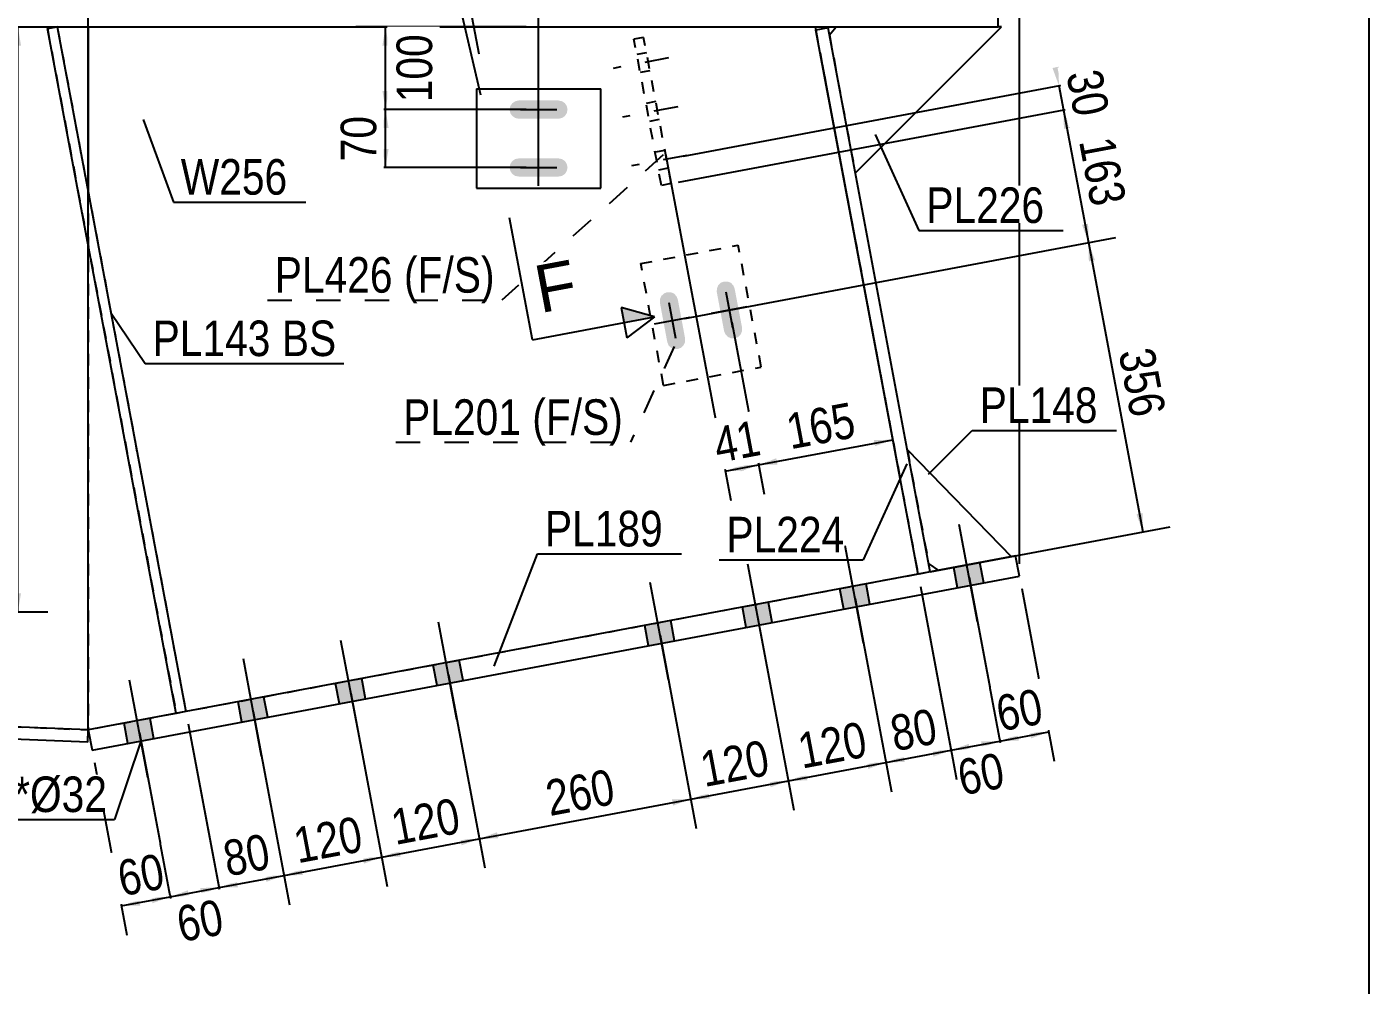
# Model space of a CAD drawing. Header units: millimetres. Extents: x -55 to 348, y -192 to 85.
# Drawn here: x 239.5 to 347.6, y -53.9 to 23.3 of the extents above; entities that cross this region are included whole.
import ezdxf

# ---------------------------------------------------------------- set-up
doc = ezdxf.new("R2010")
doc.units = ezdxf.units.MM
doc.linetypes.add('DXK_LINE_DOT1', pattern=[1.8814, 0.9407, -0.9407])
doc.linetypes.add('DXK_LINE_DOT2', pattern=[3.9198, 1.9599, -1.9599])
doc.styles.add('Arial', font='ARIAL.TTF', dxfattribs={"height": 0.2})
doc.styles.add('Arial Narrow', font='ARIALN.TTF', dxfattribs={"height": 0.2})

# ---------------------------------------------------------------- blocks, each defined once
blk = doc.blocks.new('Unknown-627304437-1201')
at = {"color": 5, "linetype": 'Continuous'}
blk.add_line((347.6, -191.92), (347.6, 85.08), dxfattribs=at)
blk = doc.blocks.new('Bolt-627304437-2325 - 1596')
at = {"linetype": 'Continuous'}
for points in [[(295.92, 2.81), (295.64, 2.81), (295.37, 2.71), (295.17, 2.51), (295.06, 2.24), (295.05, 1.96), (295.64, -1.19), (295.75, -1.45), (295.95, -1.66), (296.21, -1.77), (296.5, -1.77), (296.77, -1.67), (296.97, -1.47), (297.08, -1.2), (297.09, -0.92), (296.49, 2.23), (296.39, 2.49), (296.19, 2.7)], [(291.34, 1.95), (291.05, 1.95), (290.79, 1.84), (290.58, 1.64), (290.47, 1.38), (290.47, 1.1), (291.06, -2.05), (291.16, -2.32), (291.36, -2.52), (291.63, -2.63), (291.91, -2.63), (292.18, -2.53), (292.38, -2.33), (292.5, -2.07), (292.5, -1.78), (291.91, 1.37), (291.8, 1.63), (291.6, 1.84)]]:
    blk.add_hatch(color=3, dxfattribs=at).paths.add_polyline_path(points)
at = {"color": 3, "linetype": 'Continuous'}
for p, q in [((291.75, -1.78), (291.21, 1.1)), ((296.34, -0.92), (295.8, 1.96)), ((294.63, 0.25), (297.51, 0.79)), ((290.04, -0.61), (292.92, -0.07))]:
    blk.add_line(p, q, dxfattribs=at)
blk = doc.blocks.new('Bolt-627304437-1632 - 1596')
at = {"linetype": 'Continuous'}
for points in [[(316.24, -19.85), (314.14, -20.24), (314.45, -21.88), (316.55, -21.49)], [(316.24, -19.85), (314.14, -20.24), (314.45, -21.88), (316.55, -21.49)], [(307.07, -21.57), (304.97, -21.96), (305.28, -23.6), (307.38, -23.21)], [(307.07, -21.57), (304.97, -21.96), (305.28, -23.6), (307.38, -23.21)], [(299.21, -23.05), (297.11, -23.44), (297.42, -25.08), (299.51, -24.68)], [(299.21, -23.05), (297.11, -23.44), (297.42, -25.08), (299.51, -24.68)], [(291.34, -24.52), (289.25, -24.92), (289.55, -26.55), (291.65, -26.16)], [(291.34, -24.52), (289.25, -24.92), (289.55, -26.55), (291.65, -26.16)], [(274.31, -27.72), (272.21, -28.12), (272.52, -29.75), (274.62, -29.36)], [(274.31, -27.72), (272.21, -28.12), (272.52, -29.75), (274.62, -29.36)], [(266.45, -29.2), (264.35, -29.59), (264.66, -31.23), (266.75, -30.84)], [(266.45, -29.2), (264.35, -29.59), (264.66, -31.23), (266.75, -30.84)], [(258.58, -30.68), (256.49, -31.07), (256.79, -32.71), (258.89, -32.31)], [(258.58, -30.68), (256.49, -31.07), (256.79, -32.71), (258.89, -32.31)], [(249.41, -32.4), (247.31, -32.79), (247.62, -34.43), (249.72, -34.04)], [(249.41, -32.4), (247.31, -32.79), (247.62, -34.43), (249.72, -34.04)]]:
    blk.add_hatch(color=3, dxfattribs=at).paths.add_polyline_path(points)
at = {"color": 3, "linetype": 'Continuous'}
for p, q in [((316.05, -24.61), (314.58, -16.77)), ((316.05, -24.61), (314.58, -16.77)), ((306.88, -26.34), (305.4, -18.49)), ((306.88, -26.34), (305.4, -18.49)), ((299.02, -27.81), (297.54, -19.97)), ((299.02, -27.81), (297.54, -19.97)), ((314.45, -21.88), (314.14, -20.24)), ((314.45, -21.88), (314.14, -20.24)), ((316.55, -21.49), (316.24, -19.85)), ((316.55, -21.49), (316.24, -19.85)), ((291.15, -29.29), (289.68, -21.44)), ((291.15, -29.29), (289.68, -21.44)), ((307.38, -23.21), (307.07, -21.57)), ((307.38, -23.21), (307.07, -21.57)), ((305.28, -23.6), (304.97, -21.96)), ((305.28, -23.6), (304.97, -21.96)), ((297.42, -25.08), (297.11, -23.44)), ((297.42, -25.08), (297.11, -23.44)), ((299.51, -24.68), (299.21, -23.05)), ((299.51, -24.68), (299.21, -23.05)), ((274.12, -32.49), (272.64, -24.64)), ((274.12, -32.49), (272.64, -24.64)), ((291.65, -26.16), (291.34, -24.52)), ((291.65, -26.16), (291.34, -24.52)), ((289.55, -26.55), (289.25, -24.92)), ((289.55, -26.55), (289.25, -24.92)), ((266.26, -33.97), (264.78, -26.12)), ((266.26, -33.97), (264.78, -26.12)), ((258.39, -35.44), (256.92, -27.6)), ((258.39, -35.44), (256.92, -27.6)), ((274.62, -29.36), (274.31, -27.72)), ((274.62, -29.36), (274.31, -27.72)), ((272.52, -29.75), (272.21, -28.12)), ((272.52, -29.75), (272.21, -28.12)), ((249.22, -37.17), (247.75, -29.32)), ((249.22, -37.17), (247.75, -29.32)), ((264.66, -31.23), (264.35, -29.59)), ((264.66, -31.23), (264.35, -29.59)), ((266.75, -30.84), (266.45, -29.2)), ((266.75, -30.84), (266.45, -29.2)), ((256.79, -32.71), (256.49, -31.07)), ((256.79, -32.71), (256.49, -31.07)), ((258.89, -32.31), (258.58, -30.68)), ((258.89, -32.31), (258.58, -30.68)), ((249.72, -34.04), (249.41, -32.4)), ((249.72, -34.04), (249.41, -32.4)), ((247.62, -34.43), (247.31, -32.79)), ((247.62, -34.43), (247.31, -32.79))]:
    blk.add_line(p, q, dxfattribs=at)
blk = doc.blocks.new('Part-627304437-1845 - 1596')
at = {"color": 2, "linetype": 'Continuous'}
for p, q in [((310.4, -10.77), (318.8, -19.37)), ((312.12, -19.94), (312.9, -20.47))]:
    blk.add_line(p, q, dxfattribs=at)
at = {"color": 7, "linetype": 'DXK_LINE_DOT1'}
for p, q in [((310.4, -10.77), (312.12, -19.94)), ((318.8, -19.37), (312.9, -20.47))]:
    blk.add_line(p, q, dxfattribs=at)
blk = doc.blocks.new('Part-627304437-1867 - 1596')
at = {"color": 2, "linetype": 'Continuous'}
for p, q in [((319.12, -19.31), (244.43, -33.33)), ((319.43, -20.94), (319.12, -19.31)), ((244.74, -34.97), (319.43, -20.94)), ((244.43, -33.33), (244.74, -34.97))]:
    blk.add_line(p, q, dxfattribs=at)
blk = doc.blocks.new('Part-627304437-1889 - 1596')
at = {"color": 2, "linetype": 'Continuous'}
for p, q in [((304.12, 22.68), (304.66, 23.33)), ((306.21, 11.54), (317.99, 23.33)), ((317.99, 23.33), (317.71, 23.33))]:
    blk.add_line(p, q, dxfattribs=at)
at = {"color": 7, "linetype": 'DXK_LINE_DOT1'}
for p, q in [((304.66, 23.33), (317.71, 23.33)), ((304.12, 22.68), (306.21, 11.54))]:
    blk.add_line(p, q, dxfattribs=at)
blk = doc.blocks.new('Part-627304437-2278 - 1596')
at = {"color": 2, "linetype": 'Continuous'}
for p, q in [((304.01, 23.26), (303.02, 23.08)), ((311.26, -20.78), (303.02, 23.08)), ((312.24, -20.6), (304.01, 23.26))]:
    blk.add_line(p, q, dxfattribs=at)
at = {"color": 7, "linetype": 'DXK_LINE_DOT1'}
blk.add_line((312.24, -20.6), (311.26, -20.78), dxfattribs=at)
blk = doc.blocks.new('Part-627304437-1911 - 1596')
at = {"color": 7, "linetype": 'DXK_LINE_DOT1'}
for p, q in [((241.93, 23.33), (241.14, 23.19)), ((241.14, 23.19), (251.51, -32)), ((241.93, 23.33), (252.29, -31.86)), ((252.29, -31.86), (251.51, -32))]:
    blk.add_line(p, q, dxfattribs=at)
blk = doc.blocks.new('Part-627304437-2168 - 1596')
at = {"color": 2, "linetype": 'Continuous'}
for p, q in [((317.71, 23.33), (317.71, 24.33)), ((236.34, 23.33), (317.71, 23.33))]:
    blk.add_line(p, q, dxfattribs=at)
blk = doc.blocks.new('Part-627304437-2190 - 1596')
at = {"color": 2, "linetype": 'Continuous'}
blk.add_line((186.56, 23.33), (186.56, -23.33), dxfattribs=at)
at = {"color": 7, "linetype": 'DXK_LINE_DOT1'}
for p, q in [((186.56, 23.33), (191.36, 23.33)), ((191.46, 23.33), (201.08, 23.33)), ((201.18, 23.33), (218.66, 23.33)), ((218.76, 23.33), (236.24, 23.33)), ((236.34, 23.33), (244.43, 23.33)), ((244.43, 23.33), (244.43, -33.33)), ((186.56, -23.33), (191.36, -23.54)), ((191.46, -23.98), (201.08, -24.4)), ((201.18, -26.09), (218.66, -26.84)), ((218.76, -29.6), (236.24, -30.35)), ((236.34, -32.99), (244.43, -33.33))]:
    blk.add_line(p, q, dxfattribs=at)
blk = doc.blocks.new('Part-627304437-2212 - 1596')
at = {"color": 2, "linetype": 'Continuous'}
for p, q in [((244.43, 23.33), (244.43, 10.01)), ((302.98, 23.33), (303.02, 23.08)), ((244.43, -33.33), (244.43, 5.68))]:
    blk.add_line(p, q, dxfattribs=at)
at = {"color": 7, "linetype": 'DXK_LINE_DOT1'}
for p, q in [((244.43, 23.33), (302.98, 23.33)), ((303.02, 23.08), (311.26, -20.78)), ((311.26, -20.78), (252.29, -31.86)), ((251.51, -32), (244.43, -33.33))]:
    blk.add_line(p, q, dxfattribs=at)
blk = doc.blocks.new('Part-627304437-2256 - 1596')
at = {"color": 2, "linetype": 'Continuous'}
for p, q in [((196.26, -25.19), (196.3, -24.19)), ((201.08, -24.4), (196.3, -24.19)), ((201.08, -25.4), (196.26, -25.19)), ((212.99, -26.6), (201.18, -26.09)), ((218.66, -26.84), (213.16, -26.61)), ((218.66, -27.84), (201.18, -27.09)), ((230.58, -30.11), (218.76, -29.6)), ((236.24, -30.35), (230.74, -30.12)), ((236.24, -31.35), (218.76, -30.6)), ((244.43, -33.33), (236.34, -32.99)), ((244.39, -34.33), (244.43, -33.33)), ((244.39, -34.33), (236.34, -33.99))]:
    blk.add_line(p, q, dxfattribs=at)
blk = doc.blocks.new('Part-627304437-2300 - 1596')
at = {"color": 2, "linetype": 'Continuous'}
for p, q in [((241.14, 23.19), (241.93, 23.33)), ((251.51, -32), (241.14, 23.19)), ((241.93, 23.33), (252.29, -31.86))]:
    blk.add_line(p, q, dxfattribs=at)
blk = doc.blocks.new('Part-627304437-2310 - 1596')
at = {"color": 2, "linetype": 'Continuous'}
for p, q in [((275.7, 18.33), (285.7, 18.33)), ((275.7, 18.33), (275.7, 10.33)), ((285.7, 10.33), (285.7, 18.33)), ((275.7, 10.33), (285.7, 10.33))]:
    blk.add_line(p, q, dxfattribs=at)
blk = doc.blocks.new('Bolt-627304437-2317 - 1596')
at = {"linetype": 'Continuous'}
for points in [[(282.82, 16.15), (282.97, 16.38), (283.03, 16.67), (282.97, 16.95), (282.82, 17.18), (282.58, 17.34), (282.3, 17.4), (279.1, 17.4), (278.82, 17.34), (278.58, 17.18), (278.42, 16.95), (278.36, 16.67), (278.42, 16.38), (278.58, 16.15), (278.82, 15.99), (279.1, 15.93), (282.3, 15.93), (282.58, 15.99)], [(282.82, 11.48), (282.97, 11.72), (283.03, 12), (282.97, 12.28), (282.82, 12.52), (282.58, 12.68), (282.3, 12.73), (279.1, 12.73), (278.82, 12.68), (278.58, 12.52), (278.42, 12.28), (278.36, 12), (278.42, 11.72), (278.58, 11.48), (278.82, 11.32), (279.1, 11.27), (282.3, 11.27), (282.58, 11.32)]]:
    blk.add_hatch(color=3, dxfattribs=at).paths.add_polyline_path(points)
at = {"color": 3, "linetype": 'Continuous'}
for p, q in [((280.7, 15.2), (280.7, 18.13)), ((279.23, 16.67), (282.16, 16.67)), ((280.7, 10.53), (280.7, 13.47)), ((279.23, 12), (282.16, 12))]:
    blk.add_line(p, q, dxfattribs=at)
blk = doc.blocks.new('Part-627304437-2324 - 1596')
at = {"color": 7, "linetype": 'DXK_LINE_DOT1'}
for p, q in [((288.92, 4.26), (296.78, 5.74)), ((298.63, -4.09), (296.78, 5.74)), ((290.77, -5.56), (288.92, 4.26)), ((290.77, -5.56), (298.63, -4.09))]:
    blk.add_line(p, q, dxfattribs=at)
blk = doc.blocks.new('Part-627304437-2332 - 1596')
at = {"color": 7, "linetype": 'DXK_LINE_DOT1'}
for p, q in [((289.16, 22.49), (288.38, 22.34)), ((290.59, 10.55), (288.38, 22.34)), ((291.38, 10.7), (289.16, 22.49)), ((291.38, 10.7), (290.59, 10.55))]:
    blk.add_line(p, q, dxfattribs=at)
blk = doc.blocks.new('Bolt-627304437-2333 - 1596')
at = {"color": 3, "linetype": 'DXK_LINE_DOT2'}
for p, q in [((291.17, 20.83), (286.71, 19.99)), ((289.4, 21.24), (288.61, 21.1)), ((289.67, 19.8), (288.88, 19.65)), ((290.13, 17.31), (289.35, 17.17)), ((291.91, 16.9), (287.45, 16.06)), ((290.4, 15.87), (289.62, 15.72)), ((290.87, 13.38), (290.09, 13.23)), ((292.65, 12.97), (288.19, 12.13)), ((291.14, 11.94), (290.36, 11.79))]:
    blk.add_line(p, q, dxfattribs=at)
blk = doc.blocks.new('StraightDimension-627304437-2504 - 1596')
at = {"linetype": 'Continuous'}
for points in [[(320.27, -33.52), (321.79, -33.49), (320.36, -34.02)], [(319.38, -34.2), (317.86, -34.23), (319.29, -33.71)]]:
    blk.add_hatch(color=7, dxfattribs=at).paths.add_polyline_path(points)
at = {"color": 7, "linetype": 'Continuous'}
for p, q in [((315.38, -21.03), (318.3, -36.59)), ((319.62, -21.93), (322.23, -35.85)), ((317.86, -34.23), (321.79, -33.49))]:
    blk.add_line(p, q, dxfattribs=at)
at = {"color": 0}
blk.add_wipeout([(322.18, -33.27), (321.41, -29.14), (316.63, -30.03), (317.41, -34.16)], dxfattribs=at)
at = {"color": 3, "style": 'Arial Narrow'}
blk.add_text('60', height=2.863, rotation=10.6341, dxfattribs=at).set_placement((317.89, -33.46))
blk = doc.blocks.new('StraightDimension-627304437-2556 - 1596')
at = {"linetype": 'Continuous'}
for points in [[(291.44, -38.94), (292.96, -38.91), (291.53, -39.43)], [(277.44, -42.07), (275.92, -42.11), (277.35, -41.58)]]:
    blk.add_hatch(color=7, dxfattribs=at).paths.add_polyline_path(points)
at = {"color": 7, "linetype": 'Continuous'}
for p, q in [((290.48, -25.7), (293.4, -41.27)), ((273.44, -28.9), (276.37, -44.46)), ((275.92, -42.11), (292.96, -38.91))]:
    blk.add_line(p, q, dxfattribs=at)
at = {"color": 0}
blk.add_wipeout([(287.7, -39.74), (286.92, -35.61), (280.35, -36.85), (281.13, -40.98)], dxfattribs=at)
at = {"color": 3, "style": 'Arial Narrow'}
blk.add_text('260', height=2.863, rotation=10.6341, dxfattribs=at).set_placement((281.61, -40.28))
blk = doc.blocks.new('StraightDimension-627304437-2586 - 1596')
at = {"linetype": 'Continuous'}
for points in [[(258.68, -45.09), (260.2, -45.06), (258.77, -45.58)], [(256.48, -46.01), (254.96, -46.04), (256.39, -45.52)]]:
    blk.add_hatch(color=7, dxfattribs=at).paths.add_polyline_path(points)
at = {"color": 7, "linetype": 'Continuous'}
for p, q in [((257.72, -31.86), (260.64, -47.42)), ((252.48, -32.84), (255.4, -48.4)), ((254.96, -46.04), (260.2, -45.06))]:
    blk.add_line(p, q, dxfattribs=at)
at = {"color": 0}
blk.add_wipeout([(259.94, -44.96), (259.16, -40.83), (254.39, -41.72), (255.16, -45.85)], dxfattribs=at)
at = {"color": 3, "style": 'Arial Narrow'}
blk.add_text('80', height=2.863, rotation=10.6341, dxfattribs=at).set_placement((255.64, -45.15))
blk = doc.blocks.new('StraightDimension-627304437-10376 - 1596')
at = {"linetype": 'Continuous'}
for points in [[(323.01, 15.11), (322.98, 16.63), (323.51, 15.2)], [(324.96, 7.47), (324.99, 5.95), (324.47, 7.38)]]:
    blk.add_hatch(color=7, dxfattribs=at).paths.add_polyline_path(points)
at = {"color": 7, "linetype": 'Continuous'}
for p, q in [((291.97, 10.81), (325.19, 17.05)), ((322.98, 16.63), (324.99, 5.95)), ((292.47, -0.16), (327.2, 6.37))]:
    blk.add_line(p, q, dxfattribs=at)
at = {"color": 0}
blk.add_wipeout([(324.75, 8.03), (328.88, 8.81), (327.64, 15.38), (323.52, 14.6)], dxfattribs=at)
at = {"color": 3, "style": 'Arial Narrow'}
blk.add_text('163', height=2.863, rotation=-79.3661, dxfattribs=at).set_placement((324.22, 14.12))
blk = doc.blocks.new('StraightDimension-627304437-10377 - 1596')
at = {"linetype": 'Continuous'}
for points in [[(322.58, 20.12), (322.61, 18.6), (322.09, 20.02)], [(323.01, 15.11), (322.98, 16.63), (323.51, 15.2)]]:
    blk.add_hatch(color=7, dxfattribs=at).paths.add_polyline_path(points)
at = {"color": 7, "linetype": 'Continuous'}
for p, q in [((292.38, 12.92), (324.83, 19.01)), ((322.61, 18.6), (322.98, 16.63)), ((291.97, 10.81), (325.19, 17.05))]:
    blk.add_line(p, q, dxfattribs=at)
at = {"color": 0}
blk.add_wipeout([(323.39, 15.25), (327.52, 16.03), (326.63, 20.8), (322.5, 20.03)], dxfattribs=at)
at = {"color": 3, "style": 'Arial Narrow'}
blk.add_text('30', height=2.863, rotation=-79.3661, dxfattribs=at).set_placement((323.2, 19.55))
blk = doc.blocks.new('StraightDimension-627304437-2495 - 1596')
at = {"linetype": 'Continuous'}
for points in [[(238.51, 21.83), (238.76, 23.33), (239.01, 21.83)], [(239.01, -22.32), (238.76, -23.82), (238.51, -22.32)]]:
    blk.add_hatch(color=7, dxfattribs=at).paths.add_polyline_path(points)
at = {"color": 7, "linetype": 'Continuous'}
for p, q in [((232.53, 23.33), (241.16, 23.33)), ((238.76, -23.82), (238.76, 23.33)), ((232.53, -23.82), (241.16, -23.82))]:
    blk.add_line(p, q, dxfattribs=at)
at = {"color": 0}
blk.add_wipeout([(238.61, 3.1), (234.41, 3.1), (234.41, -3.59), (238.61, -3.59)], dxfattribs=at)
at = {"color": 3, "style": 'Arial Narrow'}
blk.add_text('707', height=2.863, rotation=90.0002, dxfattribs=at).set_placement((238.01, -2.99))
blk = doc.blocks.new('StraightDimension-627304437-2517 - 1596')
at = {"linetype": 'Continuous'}
for points in [[(315.45, -34.94), (313.93, -34.97), (315.35, -34.45)], [(316.34, -34.26), (317.86, -34.23), (316.43, -34.75)]]:
    blk.add_hatch(color=7, dxfattribs=at).paths.add_polyline_path(points)
at = {"color": 7, "linetype": 'Continuous'}
for p, q in [((315.38, -21.03), (318.27, -36.44)), ((311.45, -21.77), (314.34, -37.18)), ((313.93, -34.97), (317.86, -34.23))]:
    blk.add_line(p, q, dxfattribs=at)
at = {"color": 0}
blk.add_wipeout([(319.08, -38.43), (318.31, -34.3), (313.53, -35.2), (314.31, -39.32)], dxfattribs=at)
at = {"color": 3, "style": 'Arial Narrow'}
blk.add_text('60', height=2.863, rotation=10.6341, dxfattribs=at).set_placement((314.79, -38.62))
blk = doc.blocks.new('StraightDimension-627304437-2530 - 1596')
at = {"linetype": 'Continuous'}
for points in [[(310.2, -35.92), (308.68, -35.95), (310.1, -35.43)], [(312.41, -35), (313.93, -34.97), (312.5, -35.49)]]:
    blk.add_hatch(color=7, dxfattribs=at).paths.add_polyline_path(points)
at = {"color": 7, "linetype": 'Continuous'}
for p, q in [((311.45, -21.77), (314.37, -37.33)), ((306.2, -22.75), (309.12, -38.31)), ((308.68, -35.95), (313.93, -34.97))]:
    blk.add_line(p, q, dxfattribs=at)
at = {"color": 0}
blk.add_wipeout([(313.66, -34.87), (312.89, -30.74), (308.11, -31.63), (308.89, -35.76)], dxfattribs=at)
at = {"color": 3, "style": 'Arial Narrow'}
blk.add_text('80', height=2.863, rotation=10.6341, dxfattribs=at).set_placement((309.37, -35.06))
blk = doc.blocks.new('StraightDimension-627304437-2535 - 1596')
at = {"linetype": 'Continuous'}
for points in [[(307.16, -35.99), (308.68, -35.95), (307.25, -36.48)], [(302.34, -37.4), (300.82, -37.43), (302.25, -36.91)]]:
    blk.add_hatch(color=7, dxfattribs=at).paths.add_polyline_path(points)
at = {"color": 7, "linetype": 'Continuous'}
for p, q in [((306.2, -22.75), (309.12, -38.31)), ((298.34, -24.23), (301.26, -39.79)), ((300.82, -37.43), (308.68, -35.95))]:
    blk.add_line(p, q, dxfattribs=at)
at = {"color": 0}
blk.add_wipeout([(308.01, -35.93), (307.23, -31.8), (300.66, -33.03), (301.44, -37.16)], dxfattribs=at)
at = {"color": 3, "style": 'Arial Narrow'}
blk.add_text('120', height=2.863, rotation=10.6341, dxfattribs=at).set_placement((301.92, -36.46))
blk = doc.blocks.new('StraightDimension-627304437-2545 - 1596')
at = {"linetype": 'Continuous'}
for points in [[(299.3, -37.46), (300.82, -37.43), (299.39, -37.95)], [(294.48, -38.88), (292.96, -38.91), (294.39, -38.38)]]:
    blk.add_hatch(color=7, dxfattribs=at).paths.add_polyline_path(points)
at = {"color": 7, "linetype": 'Continuous'}
for p, q in [((298.34, -24.23), (301.26, -39.79)), ((290.48, -25.7), (293.4, -41.27)), ((292.96, -38.91), (300.82, -37.43))]:
    blk.add_line(p, q, dxfattribs=at)
at = {"color": 0}
blk.add_wipeout([(300.15, -37.4), (299.37, -33.28), (292.8, -34.51), (293.58, -38.64)], dxfattribs=at)
at = {"color": 3, "style": 'Arial Narrow'}
blk.add_text('120', height=2.863, rotation=10.6341, dxfattribs=at).set_placement((294.06, -37.94))
blk = doc.blocks.new('StraightDimension-627304437-2559 - 1596')
at = {"linetype": 'Continuous'}
for points in [[(248.61, -47.49), (247.09, -47.52), (248.52, -47)], [(249.51, -46.81), (251.03, -46.78), (249.6, -47.3)]]:
    blk.add_hatch(color=7, dxfattribs=at).paths.add_polyline_path(points)
at = {"color": 7, "linetype": 'Continuous'}
for p, q in [((248.55, -33.58), (251.47, -49.14)), ((244.92, -35.95), (247.54, -49.88)), ((247.09, -47.52), (251.03, -46.78))]:
    blk.add_line(p, q, dxfattribs=at)
at = {"color": 0}
blk.add_wipeout([(251.42, -46.56), (250.64, -42.43), (245.87, -43.32), (246.65, -47.45)], dxfattribs=at)
at = {"color": 3, "style": 'Arial Narrow'}
blk.add_text('60', height=2.863, rotation=10.6341, dxfattribs=at).set_placement((247.13, -46.75))
blk = doc.blocks.new('StraightDimension-627304437-2572 - 1596')
at = {"linetype": 'Continuous'}
for points in [[(252.55, -46.75), (251.03, -46.78), (252.45, -46.26)], [(253.44, -46.07), (254.96, -46.04), (253.53, -46.57)]]:
    blk.add_hatch(color=7, dxfattribs=at).paths.add_polyline_path(points)
at = {"color": 7, "linetype": 'Continuous'}
for p, q in [((252.48, -32.84), (255.37, -48.25)), ((248.55, -33.58), (251.44, -48.99)), ((251.03, -46.78), (254.96, -46.04))]:
    blk.add_line(p, q, dxfattribs=at)
at = {"color": 0}
blk.add_wipeout([(256.18, -50.24), (255.41, -46.11), (250.63, -47.01), (251.41, -51.14)], dxfattribs=at)
at = {"color": 3, "style": 'Arial Narrow'}
blk.add_text('60', height=2.863, rotation=10.6341, dxfattribs=at).set_placement((251.89, -50.44))
blk = doc.blocks.new('StraightDimension-627304437-2593 - 1596')
at = {"linetype": 'Continuous'}
for points in [[(266.54, -43.61), (268.06, -43.58), (266.63, -44.11)], [(261.72, -45.03), (260.2, -45.06), (261.63, -44.54)]]:
    blk.add_hatch(color=7, dxfattribs=at).paths.add_polyline_path(points)
at = {"color": 7, "linetype": 'Continuous'}
for p, q in [((265.58, -30.38), (268.5, -45.94)), ((257.72, -31.86), (260.64, -47.42)), ((260.2, -45.06), (268.06, -43.58))]:
    blk.add_line(p, q, dxfattribs=at)
at = {"color": 0}
blk.add_wipeout([(267.39, -43.56), (266.61, -39.43), (260.04, -40.66), (260.82, -44.79)], dxfattribs=at)
at = {"color": 3, "style": 'Arial Narrow'}
blk.add_text('120', height=2.863, rotation=10.6341, dxfattribs=at).set_placement((261.3, -44.09))
blk = doc.blocks.new('StraightDimension-627304437-2596 - 1596')
at = {"linetype": 'Continuous'}
for points in [[(274.4, -42.14), (275.92, -42.11), (274.5, -42.63)], [(269.58, -43.55), (268.06, -43.58), (269.49, -43.06)]]:
    blk.add_hatch(color=7, dxfattribs=at).paths.add_polyline_path(points)
at = {"color": 7, "linetype": 'Continuous'}
for p, q in [((273.44, -28.9), (276.37, -44.46)), ((265.58, -30.38), (268.5, -45.94)), ((268.06, -43.58), (275.92, -42.11))]:
    blk.add_line(p, q, dxfattribs=at)
at = {"color": 0}
blk.add_wipeout([(275.25, -42.08), (274.47, -37.95), (267.91, -39.19), (268.68, -43.31)], dxfattribs=at)
at = {"color": 3, "style": 'Arial Narrow'}
blk.add_text('120', height=2.863, rotation=10.6341, dxfattribs=at).set_placement((269.16, -42.61))
blk = doc.blocks.new('StraightDimension-627304437-2759 - 1596')
at = {"color": 7, "linetype": 'Continuous'}
blk.add_line((319.43, -19.94), (319.43, 78.74), dxfattribs=at)
blk = doc.blocks.new('StraightDimension-627304437-5309 - 1596')
at = {"linetype": 'Continuous'}
for points in [[(307.7, -9.97), (309.23, -9.94), (307.8, -10.46)], [(299.93, -11.94), (298.41, -11.97), (299.84, -11.44)]]:
    blk.add_hatch(color=7, dxfattribs=at).paths.add_polyline_path(points)
at = {"color": 7, "linetype": 'Continuous'}
for p, q in [((303.54, 20.32), (309.67, -12.3)), ((296.25, -0.46), (298.86, -14.33)), ((298.41, -11.97), (309.23, -9.94))]:
    blk.add_line(p, q, dxfattribs=at)
at = {"color": 0}
blk.add_wipeout([(307.08, -10.19), (306.3, -6.06), (299.73, -7.29), (300.51, -11.42)], dxfattribs=at)
at = {"color": 3, "style": 'Arial Narrow'}
blk.add_text('165', height=2.863, rotation=10.6341, dxfattribs=at).set_placement((300.99, -10.72))
blk = doc.blocks.new('StraightDimension-627304437-5310 - 1596')
at = {"linetype": 'Continuous'}
for points in [[(297.25, -12.44), (295.73, -12.47), (297.16, -11.95)], [(296.89, -12), (298.41, -11.97), (296.99, -12.49)]]:
    blk.add_hatch(color=7, dxfattribs=at).paths.add_polyline_path(points)
at = {"color": 7, "linetype": 'Continuous'}
for p, q in [((290.93, 13.09), (296.17, -14.83)), ((296.25, -0.46), (298.86, -14.33)), ((295.73, -12.47), (298.41, -11.97))]:
    blk.add_line(p, q, dxfattribs=at)
at = {"color": 0}
blk.add_wipeout([(299.43, -11.62), (298.65, -7.5), (293.88, -8.39), (294.66, -12.52)], dxfattribs=at)
at = {"color": 3, "style": 'Arial Narrow'}
blk.add_text('41', height=2.863, rotation=10.6341, dxfattribs=at).set_placement((295.14, -11.82))
blk = doc.blocks.new('StraightDimension-627304437-10003 - 1596')
at = {"linetype": 'Continuous'}
blk.add_hatch(color=7, dxfattribs=at).paths.add_polyline_path([(279.2, 53.5), (280.7, 53.25), (279.2, 53)])
at = {"color": 7, "linetype": 'Continuous'}
for p, q in [((280.7, 13), (280.7, 57.75)), ((268.81, 53.25), (280.7, 53.25))]:
    blk.add_line(p, q, dxfattribs=at)
at = {"color": 0}
blk.add_wipeout([(279.92, 54.15), (279.92, 58.35), (269.58, 58.35), (269.58, 54.15)], dxfattribs=at)
at = {"color": 3, "style": 'Arial Narrow'}
blk.add_text('10024', height=2.863, dxfattribs=at).set_placement((270.18, 54.75))
blk = doc.blocks.new('StraightDimension-627304437-10005 - 1596')
at = {"linetype": 'Continuous'}
blk.add_hatch(color=7, dxfattribs=at).paths.add_polyline_path([(242.93, 53.5), (244.43, 53.25), (242.93, 53)])
at = {"color": 7, "linetype": 'Continuous'}
for p, q in [((244.43, -32.33), (244.43, 57.75)), ((234.37, 53.25), (244.43, 53.25))]:
    blk.add_line(p, q, dxfattribs=at)
at = {"color": 0}
blk.add_wipeout([(243.66, 54.15), (243.66, 58.35), (235.14, 58.35), (235.14, 54.15)], dxfattribs=at)
at = {"color": 3, "style": 'Arial Narrow'}
blk.add_text('9480', height=2.863, dxfattribs=at).set_placement((235.74, 54.75))
blk = doc.blocks.new('StraightDimension-627304437-10375 - 1596')
at = {"linetype": 'Continuous'}
for points in [[(325.02, 4.43), (324.99, 5.95), (325.51, 4.52)], [(329.34, -15.86), (329.37, -17.38), (328.85, -15.95)]]:
    blk.add_hatch(color=7, dxfattribs=at).paths.add_polyline_path(points)
at = {"color": 7, "linetype": 'Continuous'}
for p, q in [((292.47, -0.16), (327.2, 6.37)), ((324.99, 5.95), (329.37, -17.38)), ((312.24, -20.6), (331.58, -16.97))]:
    blk.add_line(p, q, dxfattribs=at)
at = {"color": 0}
blk.add_wipeout([(327.94, -8.97), (332.07, -8.2), (330.84, -1.63), (326.71, -2.4)], dxfattribs=at)
at = {"color": 3, "style": 'Arial Narrow'}
blk.add_text('356', height=2.863, rotation=-79.3661, dxfattribs=at).set_placement((327.41, -2.88))
blk = doc.blocks.new('StraightDimension-627304437-10446 - 1596')
at = {"linetype": 'Continuous'}
for points in [[(268.12, 21.83), (268.37, 23.33), (268.62, 21.83)], [(268.62, 18.17), (268.37, 16.67), (268.12, 18.17)]]:
    blk.add_hatch(color=7, dxfattribs=at).paths.add_polyline_path(points)
at = {"color": 7, "linetype": 'Continuous'}
for p, q in [((279.7, 23.33), (265.97, 23.33)), ((268.37, 16.67), (268.37, 23.33)), ((279.7, 16.67), (265.97, 16.67))]:
    blk.add_line(p, q, dxfattribs=at)
at = {"color": 0}
blk.add_wipeout([(272.72, 23.34), (268.52, 23.34), (268.52, 16.66), (272.72, 16.66)], dxfattribs=at)
at = {"color": 3, "style": 'Arial Narrow'}
blk.add_text('100', height=2.863, rotation=90.0002, dxfattribs=at).set_placement((272.12, 17.26))
blk = doc.blocks.new('StraightDimension-627304437-10447 - 1596')
at = {"linetype": 'Continuous'}
for points in [[(268.12, 15.17), (268.37, 16.67), (268.62, 15.17)], [(268.62, 13.5), (268.37, 12), (268.12, 13.5)]]:
    blk.add_hatch(color=7, dxfattribs=at).paths.add_polyline_path(points)
at = {"color": 7, "linetype": 'Continuous'}
for p, q in [((279.7, 16.67), (266.12, 16.67)), ((268.37, 12), (268.37, 16.67)), ((279.7, 12), (266.12, 12))]:
    blk.add_line(p, q, dxfattribs=at)
at = {"color": 0}
blk.add_wipeout([(268.22, 16.76), (264.02, 16.76), (264.02, 11.9), (268.22, 11.9)], dxfattribs=at)
at = {"color": 3, "style": 'Arial Narrow'}
blk.add_text('70', height=2.863, rotation=90.0002, dxfattribs=at).set_placement((267.62, 12.5))
blk = doc.blocks.new('Mark-627304437-2274 - 1596')
at = {"color": 7, "linetype": 'Continuous'}
for p in [(310.37, -11.88), (295.23, -19.62)]:
    blk.add_line(p, (306.83, -19.62), dxfattribs=at)
at = {"color": 0}
blk.add_wipeout([(305.33, -19.02), (305.33, -16.02), (295.83, -16.02), (295.83, -19.02)], dxfattribs=at)
blk.add_wipeout([(305.33, -19.02), (305.33, -16.02), (295.83, -16.02), (295.83, -19.02)], dxfattribs=at)
at = {"color": 3, "style": 'Arial Narrow'}
blk.add_text('PL224', height=2.863, dxfattribs=at).set_placement((295.83, -19.02))
blk = doc.blocks.new('Mark-627304437-1841 - 1596')
at = {"color": 7, "linetype": 'Continuous'}
for p, q in [((312.1, -12.73), (315.63, -9.19)), ((315.63, -9.19), (327.24, -9.19))]:
    blk.add_line(p, q, dxfattribs=at)
at = {"color": 0}
blk.add_wipeout([(325.74, -8.59), (325.74, -5.59), (316.23, -5.59), (316.23, -8.59)], dxfattribs=at)
blk.add_wipeout([(325.74, -8.59), (325.74, -5.59), (316.23, -5.59), (316.23, -8.59)], dxfattribs=at)
at = {"color": 3, "style": 'Arial Narrow'}
blk.add_text('PL148', height=2.863, dxfattribs=at).set_placement((316.23, -8.59))
blk = doc.blocks.new('Mark-627304437-1863 - 1596')
at = {"color": 7, "linetype": 'Continuous'}
for p, q in [((277.11, -28.2), (280.61, -19.14)), ((280.61, -19.14), (292.21, -19.14))]:
    blk.add_line(p, q, dxfattribs=at)
at = {"color": 0}
blk.add_wipeout([(290.71, -18.54), (290.71, -15.54), (281.21, -15.54), (281.21, -18.54)], dxfattribs=at)
blk.add_wipeout([(290.71, -18.54), (290.71, -15.54), (281.21, -15.54), (281.21, -18.54)], dxfattribs=at)
at = {"color": 3, "style": 'Arial Narrow'}
blk.add_text('PL189', height=2.863, dxfattribs=at).set_placement((281.21, -18.54))
blk = doc.blocks.new('Mark-627304437-1885 - 1596')
at = {"color": 7, "linetype": 'Continuous'}
for p, q in [((307.8, 14.67), (311.33, 6.93)), ((311.33, 6.93), (322.94, 6.93))]:
    blk.add_line(p, q, dxfattribs=at)
at = {"color": 0}
blk.add_wipeout([(321.44, 7.53), (321.44, 10.53), (311.93, 10.53), (311.93, 7.53)], dxfattribs=at)
blk.add_wipeout([(321.44, 7.53), (321.44, 10.53), (311.93, 10.53), (311.93, 7.53)], dxfattribs=at)
at = {"color": 3, "style": 'Arial Narrow'}
blk.add_text('PL226', height=2.863, dxfattribs=at).set_placement((311.93, 7.53))
blk = doc.blocks.new('Mark-627304437-2208 - 1596')
at = {"color": 7, "linetype": 'Continuous'}
for p, q in [((248.85, 15.86), (251.28, 9.21)), ((251.28, 9.21), (261.96, 9.21))]:
    blk.add_line(p, q, dxfattribs=at)
at = {"color": 0}
blk.add_wipeout([(260.46, 9.81), (260.46, 12.81), (251.88, 12.81), (251.88, 9.81)], dxfattribs=at)
blk.add_wipeout([(260.46, 9.81), (260.46, 12.81), (251.88, 12.81), (251.88, 9.81)], dxfattribs=at)
at = {"color": 3, "style": 'Arial Narrow'}
blk.add_text('W256', height=2.863, dxfattribs=at).set_placement((251.88, 9.81))
blk = doc.blocks.new('Mark-627304437-2306 - 1596')
at = {"color": 7, "linetype": 'Continuous'}
for p in [(255, 25.43), (276.04, 17.82)]:
    blk.add_line(p, (274.27, 25.43), dxfattribs=at)
at = {"color": 0}
for points in [[(265.11, 26.03), (265.11, 29.03), (255.6, 29.03), (255.6, 26.03)], [(273.67, 26.03), (273.67, 29.03), (266.01, 29.03), (266.01, 26.03)]]:
    blk.add_wipeout(points, dxfattribs=at)
for points in [[(265.11, 26.03), (265.11, 29.03), (255.6, 29.03), (255.6, 26.03)], [(273.67, 26.03), (273.67, 29.03), (266.01, 29.03), (266.01, 26.03)]]:
    blk.add_wipeout(points, dxfattribs=at)
at = {"color": 3, "style": 'Arial Narrow'}
for s, p in [('PL201', (255.6, 26.03)), ('(N/', (266.01, 26.03)), ('S)', (270.39, 26.03))]:
    blk.add_text(s, height=2.863, dxfattribs=at).set_placement(p)
blk = doc.blocks.new('Mark-627304437-2320 - 1596')
at = {"color": 7, "linetype": 'DXK_LINE_DOT2'}
for p in [(291.62, -2.42), (269.19, -10.15)]:
    blk.add_line(p, (288.09, -10.15), dxfattribs=at)
at = {"color": 0}
for points in [[(279.29, -9.55), (279.29, -6.55), (269.79, -6.55), (269.79, -9.55)], [(287.49, -9.55), (287.49, -6.55), (280.19, -6.55), (280.19, -9.55)]]:
    blk.add_wipeout(points, dxfattribs=at)
for points in [[(279.29, -9.55), (279.29, -6.55), (269.79, -6.55), (269.79, -9.55)], [(287.49, -9.55), (287.49, -6.55), (280.19, -6.55), (280.19, -9.55)]]:
    blk.add_wipeout(points, dxfattribs=at)
at = {"color": 3, "style": 'Arial Narrow'}
for s, p in [('PL201', (269.79, -9.55)), ('(F/', (280.19, -9.55)), ('S)', (284.2, -9.55))]:
    blk.add_text(s, height=2.863, dxfattribs=at).set_placement(p)
blk = doc.blocks.new('Mark-627304437-2328 - 1596')
at = {"color": 7, "linetype": 'DXK_LINE_DOT2'}
for p in [(290.74, 13.01), (258.85, 1.31)]:
    blk.add_line(p, (277.75, 1.31), dxfattribs=at)
at = {"color": 0}
for points in [[(268.96, 1.91), (268.96, 4.91), (259.45, 4.91), (259.45, 1.91)], [(277.15, 1.91), (277.15, 4.91), (269.86, 4.91), (269.86, 1.91)]]:
    blk.add_wipeout(points, dxfattribs=at)
for points in [[(268.96, 1.91), (268.96, 4.91), (259.45, 4.91), (259.45, 1.91)], [(277.15, 1.91), (277.15, 4.91), (269.86, 4.91), (269.86, 1.91)]]:
    blk.add_wipeout(points, dxfattribs=at)
at = {"color": 3, "style": 'Arial Narrow'}
for s, p in [('PL426', (259.45, 1.91)), ('(F/', (269.86, 1.91)), ('S)', (273.87, 1.91))]:
    blk.add_text(s, height=2.863, dxfattribs=at).set_placement(p)
blk = doc.blocks.new('MarkSet-627304437-2922 - 1596')
at = {"color": 7, "linetype": 'Continuous'}
for p, q in [((246.26, 0.25), (249.01, -3.8)), ((249.01, -3.8), (265, -3.8))]:
    blk.add_line(p, q, dxfattribs=at)
at = {"color": 0}
for points in [[(259.12, -3.2), (259.12, -0.2), (249.61, -0.2), (249.61, -3.2)], [(264.4, -3.2), (264.4, -0.2), (260.02, -0.2), (260.02, -3.2)]]:
    blk.add_wipeout(points, dxfattribs=at)
for points in [[(259.12, -3.2), (259.12, -0.2), (249.61, -0.2), (249.61, -3.2)], [(264.4, -3.2), (264.4, -0.2), (260.02, -0.2), (260.02, -3.2)]]:
    blk.add_wipeout(points, dxfattribs=at)
at = {"color": 3, "style": 'Arial Narrow'}
for s, p in [('PL143', (249.61, -3.2)), ('BS', (260.02, -3.2))]:
    blk.add_text(s, height=2.863, dxfattribs=at).set_placement(p)
blk = doc.blocks.new('Mark-627304437-3306 - 1596')
at = {"color": 7, "linetype": 'Continuous'}
for p in [(248.67, -34.23), (233.3, -40.55)]:
    blk.add_line(p, (246.55, -40.55), dxfattribs=at)
at = {"color": 0}
for points in [[(237.56, -39.95), (237.56, -36.95), (233.9, -36.95), (233.9, -39.95)], [(239.73, -39.95), (239.73, -36.95), (238.46, -36.95), (238.46, -39.95)]]:
    blk.add_wipeout(points, dxfattribs=at)
for points in [[(237.56, -39.95), (237.56, -36.95), (233.9, -36.95), (233.9, -39.95)], [(239.73, -39.95), (239.73, -36.95), (238.46, -36.95), (238.46, -39.95)]]:
    blk.add_wipeout(points, dxfattribs=at)
at = {"color": 3, "style": 'Arial Narrow'}
blk.add_text('16', height=2.863, dxfattribs=at).set_placement((233.9, -39.95))
at = {"color": 0}
blk.add_wipeout([(245.95, -39.95), (245.95, -36.95), (239.73, -36.95), (239.73, -39.95)], dxfattribs=at)
blk.add_wipeout([(245.95, -39.95), (245.95, -36.95), (239.73, -36.95), (239.73, -39.95)], dxfattribs=at)
at = {"color": 3, "style": 'Arial Narrow'}
for s, height, p in [('*', 2.86, (238.46, -39.95)), ('Ø32', 2.863, (239.73, -39.95))]:
    blk.add_text(s, height=height, dxfattribs=at).set_placement(p)
blk = doc.blocks.new('SectionMark-627304437-8179 - 1596')
at = {"linetype": 'Continuous'}
for points in [[(281.63, 31.15), (281.4, 32.38), (283.86, 32.84)], [(287.58, -0.51), (287.35, 0.71), (290.04, -0.05)]]:
    blk.add_hatch(color=30, dxfattribs=at).paths.add_polyline_path(points)
at = {"color": 30, "linetype": 'Continuous'}
for p, q in [((281.63, 31.15), (281.17, 33.6)), ((281.17, 33.6), (283.86, 32.84)), ((274.03, 30.99), (283.86, 32.84)), ((283.86, 32.84), (281.63, 31.15)), ((290.04, -0.05), (287.35, 0.71)), ((287.35, 0.71), (287.81, -1.74)), ((290.04, -0.05), (287.81, -1.74))]:
    blk.add_line(p, q, dxfattribs=at)
at = {"color": 0, "linetype": 'Continuous'}
for points in [[(279.33, 25.88), (278.59, 29.81), (275.39, 29.21), (276.12, 25.28)], [(284.03, 0.85), (283.29, 4.78), (280.09, 4.18), (280.82, 0.25)]]:
    blk.add_wipeout(points, dxfattribs=at)
at = {"color": 30, "linetype": 'Continuous'}
for p, q in [((274.03, 30.99), (275.88, 21.16)), ((280.21, -1.9), (278.36, 7.93)), ((280.21, -1.9), (290.04, -0.05))]:
    blk.add_line(p, q, dxfattribs=at)
at = {"color": 96, "linetype": 'Continuous', "style": 'Arial'}
for p in [(276.12, 25.28), (280.82, 0.25)]:
    blk.add_text('F', height=3.82, rotation=10.6341, dxfattribs=at).set_placement(p)

msp = doc.modelspace()

# ---------------------------------------------------------------- block references
for name in ['Unknown-627304437-1201', 'Part-627304437-2168 - 1596', 'Part-627304437-2190 - 1596', 'Part-627304437-1911 - 1596', 'Part-627304437-2300 - 1596', 'Part-627304437-2212 - 1596', 'Part-627304437-2278 - 1596', 'Part-627304437-1889 - 1596', 'Part-627304437-2332 - 1596', 'Bolt-627304437-2333 - 1596', 'Part-627304437-2310 - 1596', 'Bolt-627304437-2317 - 1596', 'Part-627304437-2324 - 1596', 'Bolt-627304437-2325 - 1596', 'Part-627304437-1845 - 1596', 'Bolt-627304437-1632 - 1596', 'Part-627304437-1867 - 1596', 'Part-627304437-2256 - 1596']:
    msp.add_blockref(name, (0, 0))

# ---------------------------------------------------------------- next in the draw order: block references
for name in ['StraightDimension-627304437-2495 - 1596', 'StraightDimension-627304437-10376 - 1596', 'StraightDimension-627304437-2504 - 1596', 'StraightDimension-627304437-2556 - 1596', 'StraightDimension-627304437-2586 - 1596', 'StraightDimension-627304437-2559 - 1596']:
    msp.add_blockref(name, (0, 0))

# ---------------------------------------------------------------- next in the draw order: block references
for name in ['StraightDimension-627304437-10377 - 1596', 'StraightDimension-627304437-2517 - 1596', 'StraightDimension-627304437-2593 - 1596', 'StraightDimension-627304437-2572 - 1596']:
    msp.add_blockref(name, (0, 0))

# ---------------------------------------------------------------- next in the draw order: block references
for name in ['StraightDimension-627304437-2759 - 1596', 'StraightDimension-627304437-2530 - 1596', 'StraightDimension-627304437-2596 - 1596', 'Mark-627304437-3306 - 1596']:
    msp.add_blockref(name, (0, 0))

# ---------------------------------------------------------------- next in the draw order: block references
for name in ['StraightDimension-627304437-10005 - 1596', 'StraightDimension-627304437-10003 - 1596', 'StraightDimension-627304437-5309 - 1596', 'Mark-627304437-2208 - 1596', 'MarkSet-627304437-2922 - 1596', 'StraightDimension-627304437-2535 - 1596']:
    msp.add_blockref(name, (0, 0))

# ---------------------------------------------------------------- next in the draw order: block references
for name in ['StraightDimension-627304437-10446 - 1596', 'Mark-627304437-1885 - 1596', 'StraightDimension-627304437-5310 - 1596', 'StraightDimension-627304437-2545 - 1596']:
    msp.add_blockref(name, (0, 0))

# ---------------------------------------------------------------- next in the draw order: block references
for name in ['Mark-627304437-2306 - 1596', 'StraightDimension-627304437-10447 - 1596', 'StraightDimension-627304437-10375 - 1596', 'Mark-627304437-2320 - 1596']:
    msp.add_blockref(name, (0, 0))

# ---------------------------------------------------------------- next in the draw order: block references
for name in ['Mark-627304437-2328 - 1596', 'Mark-627304437-1841 - 1596', 'Mark-627304437-2274 - 1596', 'Mark-627304437-1863 - 1596']:
    msp.add_blockref(name, (0, 0))

# ---------------------------------------------------------------- next in the draw order: block references
msp.add_blockref('SectionMark-627304437-8179 - 1596', (0, 0))

doc.saveas('drawing.dxf')
